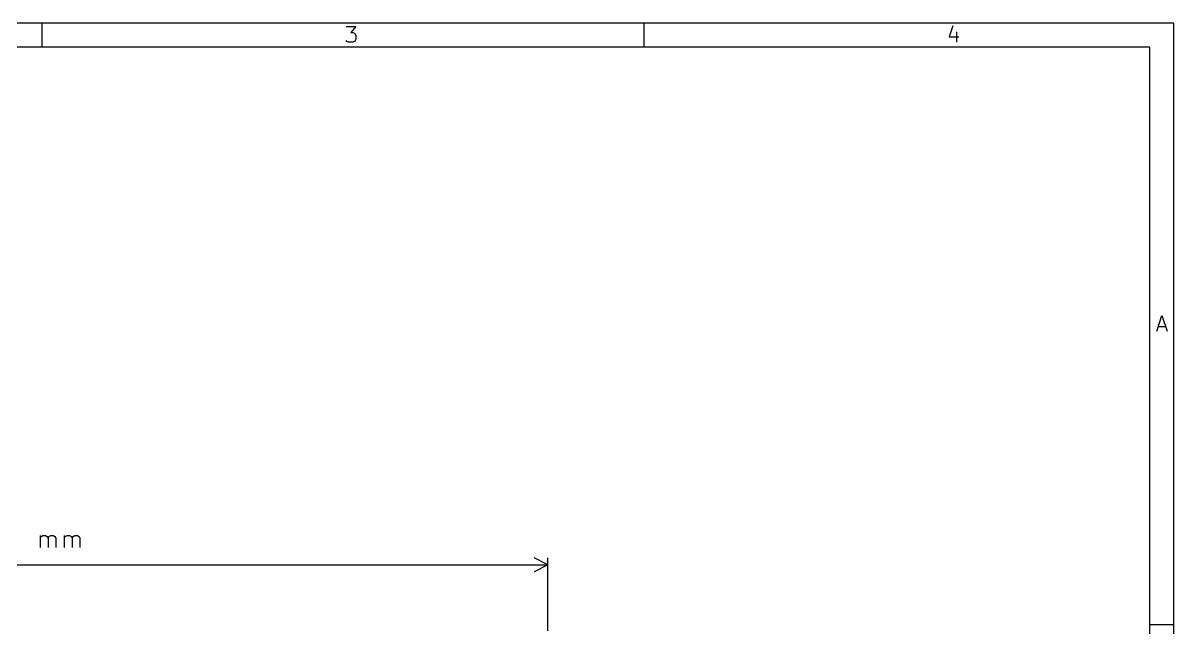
# Model space of a CAD drawing. Extents: x 8 to 330, y -289 to -8.
# Drawn here: x 106.4 to 202, y -58.2 to -8 of the extents above; entities that cross this region are included whole.
import ezdxf

# ---------------------------------------------------------------- set-up
doc = ezdxf.new("R2010")
doc.units = 0
doc.header["$MEASUREMENT"] = 0
doc.layers.add('BLACK', color=7, linetype='CONTINUOUS')

msp = doc.modelspace()

# ---------------------------------------------------------------- linework, layer by layer
at = {"layer": 'BLACK', "linetype": 'CONTINUOUS'}
for p, q in [((202.007, -8), (8, -8)), ((108, -10), (108, -8)), ((133.261, -8.2881), (134.065, -8.2881)), ((134.065, -8.2881), (133.632, -8.7833)), ((158, -10), (158, -8)), ((183.632, -8.2262), (183.323, -9.1548)), ((202.007, -289.002), (202.007, -8)), ((133.323, -9.5262), (133.261, -9.4643)), ((133.446, -9.5881), (133.323, -9.5262)), ((133.632, -8.7833), (133.818, -8.7833)), ((133.818, -8.7833), (133.942, -8.8452)), ((133.942, -9.5262), (133.818, -9.5881)), ((133.942, -8.8452), (134.004, -8.9071)), ((134.004, -9.4643), (133.942, -9.5262)), ((134.004, -8.9071), (134.065, -9.031)), ((134.065, -9.3405), (134.004, -9.4643)), ((134.065, -9.031), (134.065, -9.3405)), ((183.323, -9.1548), (184.127, -9.1548)), ((183.942, -8.7214), (183.942, -9.5881)), ((200.007, -10), (10, -10)), ((133.818, -9.5881), (133.446, -9.5881)), ((200.007, -287.002), (200.007, -10)), ((200.574, -33.5881), (201.007, -32.2881)), ((201.007, -32.2881), (201.441, -33.5881)), ((200.698, -33.2167), (201.317, -33.2167)), ((107.857, -51.5786), (107.857, -50.5786)), ((107.857, -50.7214), (107.929, -50.65)), ((107.929, -50.65), (108.071, -50.5786)), ((108.071, -50.5786), (108.286, -50.5786)), ((108.286, -50.5786), (108.429, -50.65)), ((108.429, -50.65), (108.5, -50.7929)), ((108.5, -50.7929), (108.571, -50.65)), ((108.571, -50.65), (108.714, -50.5786)), ((108.714, -50.5786), (108.929, -50.5786)), ((108.929, -50.5786), (109.071, -50.65)), ((109.071, -50.65), (109.143, -50.7929)), ((109.857, -51.5786), (109.857, -50.5786)), ((109.857, -50.7214), (109.929, -50.65)), ((109.929, -50.65), (110.071, -50.5786)), ((110.071, -50.5786), (110.286, -50.5786)), ((110.286, -50.5786), (110.429, -50.65)), ((110.429, -50.65), (110.5, -50.7929)), ((110.5, -50.7929), (110.571, -50.65)), ((110.571, -50.65), (110.714, -50.5786)), ((110.714, -50.5786), (110.929, -50.5786)), ((110.929, -50.5786), (111.071, -50.65)), ((111.071, -50.65), (111.143, -50.7929)), ((108.5, -50.7929), (108.5, -51.5786)), ((109.143, -50.7929), (109.143, -51.5786)), ((110.5, -50.7929), (110.5, -51.5786)), ((111.143, -50.7929), (111.143, -51.5786)), ((150, -53), (148.873, -52.4136)), ((150, -58.5), (150, -52.4136)), ((60, -53), (150, -53)), ((150, -53), (148.873, -53.5864)), ((202.007, -58), (200.007, -58))]:
    msp.add_line(p, q, dxfattribs=at)

doc.saveas('drawing.dxf')
